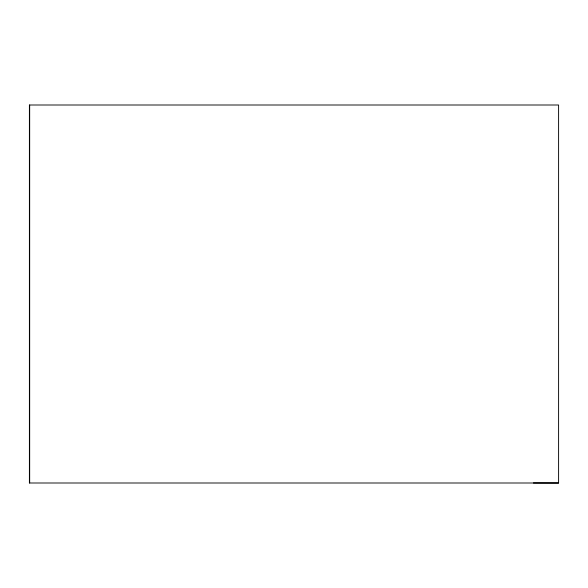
<?xml version="1.0" encoding="UTF-8"?>
<svg xmlns="http://www.w3.org/2000/svg" width="588" height="588" viewBox="0 0 588 588"><rect width="100%" height="100%" fill="white"/><g stroke="black" fill="none" stroke-linecap="round" stroke-linejoin="round"><path stroke-width="0.88" d="M558.6 482.998L29.4 482.998L29.4 105.002L558.6 105.002L558.6 482.998L533.397 482.969M29.672 105.002L29.672 482.998"/></g></svg>
